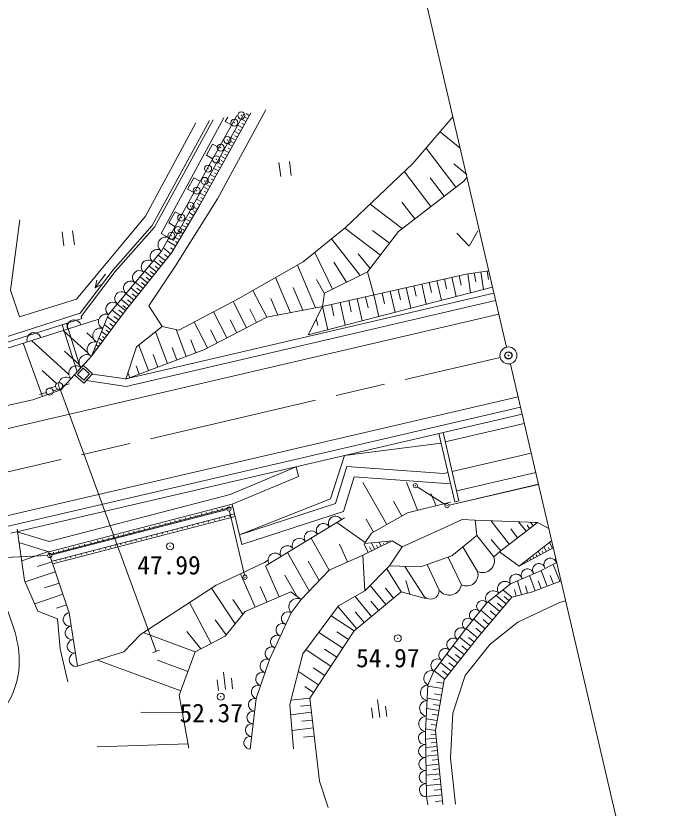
# Model space of a CAD drawing. Units: millimetres, scale not verified. Extents: x 40000 to 680000, y 20000 to 380000.
# Drawn here: x 499482 to 546398, y 255472 to 311563 of the extents above; entities that cross this region are included whole.
import ezdxf
from ezdxf.enums import TextEntityAlignment as Align

# ---------------------------------------------------------------- set-up
doc = ezdxf.new("R2010")
doc.units = ezdxf.units.MM
doc.header["$LTSCALE"] = 1000
doc.header["$PDMODE"] = 32
doc.header["$PDSIZE"] = 500
doc.linetypes.add('CHAIN', pattern=[18.5, 12, -1.5, 3.5, -1.5])
doc.layers.add('M-BGD', color=7, linetype='Continuous', lineweight=13)
doc.layers.add('M-BMK', color=2, linetype='CHAIN', lineweight=13)
doc.layers.add('M-OTRS', color=6, linetype='Continuous')
doc.styles.add('ＭＳ ゴシック', font='')
doc.styles.get('ＭＳ ゴシック').set_extended_font_data('MS Gothic')

msp = doc.modelspace()

# ---------------------------------------------------------------- linework, layer by layer
at = {"layer": 'M-BGD'}
for p, q in [((534185, 288112), (523180, 335333)), ((515613, 304614), (510641, 295663)), ((516094, 304703), (512437, 298085)), ((517153, 304900), (513741, 298607)), ((515992, 304518), (515767, 304642)), ((509114, 296720), (513184, 304162)), ((509279, 296604), (513437, 304209)), ((514188, 304349), (509767, 296152)), ((515102, 304519), (510292, 295858)), ((514465, 304400), (514289, 304084)), ((514289, 304084), (514726, 303841)), ((515750, 304081), (515418, 304264)), ((515871, 304299), (515705, 304391)), ((527571, 301099), (530387, 304410)), ((512201, 303980), (508642, 297385)), ((515508, 303643), (515175, 303827)), ((515387, 303424), (515221, 303516)), ((515629, 303862), (515463, 303954)), ((515024, 302768), (514690, 302952)), ((515266, 303205), (514933, 303390)), ((515145, 302987), (514978, 303079)), ((530903, 302193), (529497, 303363)), ((513402, 302487), (512959, 301689)), ((513839, 302244), (513402, 302487)), ((514782, 302330), (514447, 302515)), ((514903, 302549), (514736, 302641)), ((514541, 301892), (514204, 302078)), ((514662, 302111), (514494, 302204)), ((530611, 299428), (528497, 302187)), ((512959, 301689), (513396, 301446)), ((514299, 301455), (513962, 301641)), ((514178, 301236), (514009, 301329)), ((514420, 301674), (514251, 301767)), ((518839, 301263), (518960, 300270)), ((513815, 300580), (513476, 300767)), ((514057, 301017), (513719, 301204)), ((513936, 300798), (513767, 300892)), ((518095, 301172), (518216, 300179)), ((522805, 296590), (527571, 301099)), ((531387, 300329), (530463, 301098)), ((512072, 300092), (511628, 299294)), ((512509, 299849), (512072, 300092)), ((513573, 300142), (513233, 300330)), ((513694, 300361), (513524, 300455)), ((528841, 298072), (526962, 300523)), ((529776, 298788), (528776, 300093)), ((531172, 299858), (531387, 300117)), ((513332, 299704), (512990, 299893)), ((513211, 299485), (513040, 299580)), ((513452, 299923), (513282, 300017)), ((526539, 296307), (531172, 299858)), ((511628, 299294), (512065, 299051)), ((512848, 298829), (512505, 299019)), ((513090, 299267), (512748, 299456)), ((512969, 299048), (512798, 299142)), ((513741, 298607), (510785, 293864)), ((512606, 298391), (512262, 298581)), ((512727, 298610), (512555, 298705)), ((512437, 298085), (510506, 294818)), ((512310, 297870), (511976, 298067)), ((512485, 298173), (512313, 298268)), ((526815, 296519), (524546, 298238)), ((527701, 297198), (526792, 298383)), ((508642, 297385), (503764, 291502)), ((510741, 297697), (510298, 296899)), ((511179, 297454), (510741, 297697)), ((512055, 297439), (511733, 297630)), ((511928, 297224), (511770, 297318)), ((512182, 297655), (512019, 297751)), ((499098, 292152), (499775, 297131)), ((510298, 296899), (510735, 296656)), ((511546, 296579), (511248, 296755)), ((511801, 297009), (511491, 297192)), ((511673, 296794), (511521, 296884)), ((502753, 296262), (502874, 295270)), ((503498, 296353), (503619, 295361)), ((506361, 293583), (509114, 296720)), ((506516, 293456), (509279, 296604)), ((511292, 296148), (511005, 296318)), ((511419, 296363), (511273, 296450)), ((519813, 294148), (522805, 296590)), ((525266, 294628), (522743, 296540)), ((524361, 293433), (526539, 296307)), ((525902, 295467), (524713, 296369)), ((530681, 296166), (531546, 295264)), ((531546, 295264), (532170, 296347)), ((510292, 295858), (509767, 296152)), ((510292, 295858), (509794, 294897)), ((510783, 295287), (510181, 295643)), ((510292, 295858), (510641, 295663)), ((511037, 295718), (510762, 295880)), ((511164, 295933), (511024, 296016)), ((523832, 293174), (521818, 295784)), ((510429, 294722), (509914, 295130)), ((510619, 295011), (510417, 295130)), ((510910, 295503), (510775, 295582)), ((509794, 294897), (506030, 290421)), ((510506, 294818), (507247, 290712)), ((510042, 294235), (509559, 294618)), ((510236, 294479), (509997, 294668)), ((521891, 292223), (520624, 294810)), ((524549, 293682), (523701, 294714)), ((509732, 293843), (509237, 294235)), ((509887, 294039), (509643, 294233)), ((515210, 291532), (519813, 294148)), ((522861, 292699), (521983, 294124)), ((504032, 290506), (506361, 293583)), ((504106, 290272), (506516, 293456)), ((509110, 293060), (508594, 293470)), ((510785, 293864), (508886, 291029)), ((509421, 293452), (508915, 293853)), ((509265, 293256), (509010, 293458)), ((509576, 293647), (509326, 293846)), ((520672, 290893), (519401, 293914)), ((521304, 291935), (524361, 293433)), ((524361, 293433), (524814, 291813)), ((532924, 293521), (531331, 293286)), ((531911, 293372), (532007, 292721)), ((532380, 293441), (532564, 292190)), ((532814, 293504), (532903, 292902)), ((505093, 292312), (505823, 293264)), ((505093, 292312), (505199, 292861)), ((508796, 292664), (508268, 293083)), ((508953, 292862), (508692, 293069)), ((518904, 290547), (517857, 293036)), ((521280, 291925), (520752, 292904)), ((531331, 293286), (521183, 290992)), ((529265, 292819), (529582, 291418)), ((529790, 292938), (529947, 292246)), ((530316, 293057), (530625, 291688)), ((530829, 293173), (530982, 292496)), ((531442, 293303), (531641, 291951)), ((505093, 292312), (505595, 292556)), ((508161, 291865), (507611, 292301)), ((508482, 292269), (507943, 292696)), ((508322, 292067), (508049, 292283)), ((508639, 292467), (508372, 292678)), ((519788, 290720), (519105, 292343)), ((527088, 292327), (527420, 290859)), ((533197, 292353), (527422, 290860)), ((527638, 292452), (527802, 291726)), ((528189, 292576), (528513, 291142)), ((528727, 292698), (528887, 291989)), ((499736, 290250), (499098, 292152)), ((507834, 291452), (507272, 291898)), ((507998, 291659), (507720, 291879)), ((533296, 291924), (510332, 286573)), ((517227, 290220), (516246, 292120)), ((521183, 290992), (521304, 291935)), ((524217, 291678), (524393, 290900)), ((524808, 291812), (525155, 290274)), ((525384, 291942), (525556, 291182)), ((525961, 292072), (526301, 290570)), ((526524, 292200), (526692, 291457)), ((503764, 291502), (499736, 290250)), ((507247, 290712), (506650, 291157)), ((507500, 291031), (506926, 291486)), ((533414, 291418), (507293, 285331)), ((507667, 291242), (507383, 291467)), ((511014, 289311), (515210, 291532)), ((515802, 289484), (514844, 291338)), ((518020, 290375), (517520, 291562)), ((521801, 291132), (521985, 290317)), ((522419, 291272), (522783, 289661)), ((523023, 291408), (523203, 290612)), ((523627, 291545), (523983, 289971)), ((507247, 290712), (504827, 287466)), ((506913, 290265), (506290, 290729)), ((507080, 290489), (506775, 290716)), ((507329, 290816), (507039, 291046)), ((509825, 289574), (508886, 291029)), ((514411, 288766), (513461, 290606)), ((516514, 289852), (516031, 290788)), ((517227, 290220), (521183, 290992)), ((521183, 290992), (520167, 288985)), ((527422, 290860), (520167, 288985)), ((521183, 290992), (521556, 289344)), ((533641, 290444), (429629, 266205)), ((487977, 285409), (504032, 290506)), ((504153, 290125), (488022, 285003)), ((505357, 290092), (496492, 287287)), ((504153, 290125), (504106, 290272)), ((506030, 290421), (504827, 287466)), ((506564, 289797), (505960, 290248)), ((506739, 290031), (506420, 290268)), ((512773, 287920), (517227, 290220)), ((515106, 289125), (514630, 290048)), ((520734, 290105), (520838, 289645)), ((503823, 286364), (502768, 289685)), ((504056, 286620), (503054, 289776)), ((506226, 289344), (505739, 289707)), ((506395, 289571), (506123, 289774)), ((508024, 288137), (509825, 289574)), ((509825, 289574), (511014, 289311)), ((513031, 288054), (512089, 289879)), ((504601, 287671), (502824, 289291)), ((504980, 288698), (504502, 289133)), ((505928, 288943), (505545, 289228)), ((506077, 289143), (505860, 289305)), ((510200, 286948), (509351, 289195)), ((511534, 287452), (510815, 289355)), ((513721, 288410), (513248, 289326)), ((501358, 284614), (500004, 288387)), ((503234, 286174), (500597, 288576)), ((505629, 288542), (505350, 288750)), ((505479, 288342), (505366, 288426)), ((505778, 288742), (505613, 288866)), ((512208, 287707), (511856, 288638)), ((503985, 286861), (502928, 287824)), ((505031, 287740), (504960, 287793)), ((505181, 287941), (505119, 287987)), ((505330, 288141), (505155, 288272)), ((507251, 285833), (508024, 288137)), ((512773, 287920), (507251, 285833)), ((508866, 286444), (508179, 288260)), ((510867, 287200), (510530, 288094)), ((504827, 287466), (502652, 285079)), ((504882, 287540), (504872, 287547)), ((509533, 286696), (509198, 287581)), ((504243, 286825), (503636, 286159)), ((504908, 286218), (504243, 286825)), ((508205, 286194), (507985, 286778)), ((546398, 235706), (534468, 286898)), ((502354, 285530), (501342, 286452)), ((503636, 286159), (504302, 285553)), ((504252, 286613), (503848, 286169)), ((503848, 286169), (504292, 285765)), ((504696, 286209), (504252, 286613)), ((504292, 285765), (504696, 286209)), ((504302, 285553), (504908, 286218)), ((504895, 286204), (507270, 285859)), ((510332, 286573), (507270, 285859)), ((507544, 285944), (507409, 286303)), ((502787, 285399), (503275, 285509)), ((507293, 285331), (504472, 285740)), ((507311, 285856), (507297, 285892)), ((500680, 284371), (502652, 285079)), ((502294, 285318), (501807, 285202)), ((502111, 285022), (502595, 285146)), ((509402, 266572), (502626, 285128)), ((535003, 284601), (414901, 256612)), ((501630, 284886), (501146, 284761)), ((535173, 283870), (415071, 255881)), ((500680, 284371), (495244, 283168)), ((535291, 283364), (499131, 274937)), ((535446, 282702), (529855, 281399)), ((529408, 281993), (530534, 277162)), ((529700, 282061), (530826, 277230)), ((522717, 280433), (529569, 281300)), ((535936, 280598), (530345, 279295)), ((522717, 280433), (521730, 277371)), ((514633, 277671), (519308, 279639)), ((519308, 279639), (519467, 278957)), ((522095, 277030), (522898, 279654)), ((522898, 279654), (529760, 279159)), ((514792, 276989), (519467, 278957)), ((522658, 276477), (523404, 278916)), ((523404, 278916), (530230, 278423)), ((530053, 279227), (529760, 279159)), ((536254, 279235), (530663, 277932)), ((525732, 275553), (524034, 278525)), ((527903, 276560), (527105, 278541)), ((527866, 278221), (529852, 276969)), ((527871, 278223), (529857, 276970)), ((530125, 276923), (536449, 278396)), ((530130, 276924), (536449, 278397)), ((501834, 274350), (514633, 277671)), ((529207, 276882), (528837, 277758)), ((515298, 274818), (521730, 277371)), ((526784, 276154), (526188, 277198)), ((530232, 277135), (527182, 276382)), ((530534, 277162), (530826, 277230)), ((501817, 273622), (514792, 276989)), ((501882, 273433), (514837, 276794)), ((502023, 273395), (514416, 276612)), ((502028, 273397), (514420, 276614)), ((513753, 276512), (513728, 276609)), ((514100, 276603), (514075, 276699)), ((514454, 276694), (514429, 276791)), ((514792, 276989), (515457, 274133)), ((515298, 274818), (522095, 277030)), ((502043, 272958), (514951, 276307)), ((502108, 272768), (514996, 276112)), ((511473, 275921), (511448, 276018)), ((511862, 276022), (511837, 276119)), ((512228, 276117), (512203, 276214)), ((512639, 276224), (512614, 276320)), ((512969, 276309), (512944, 276406)), ((513373, 276414), (513348, 276511)), ((513903, 275932), (513878, 276028)), ((514251, 276022), (514226, 276119)), ((514605, 276114), (514580, 276211)), ((514595, 276504), (515653, 271963)), ((514600, 276505), (515657, 271964)), ((515457, 274133), (522658, 276477)), ((517197, 272648), (522717, 276024)), ((527182, 276382), (524645, 274932)), ((509328, 275364), (509303, 275461)), ((509693, 275459), (509668, 275556)), ((510069, 275557), (510043, 275653)), ((510430, 275650), (510405, 275747)), ((510755, 275735), (510729, 275831)), ((511104, 275825), (511079, 275922)), ((511624, 275340), (511599, 275437)), ((512013, 275441), (511987, 275538)), ((512379, 275536), (512354, 275633)), ((512790, 275643), (512765, 275740)), ((513120, 275728), (513094, 275825)), ((513524, 275833), (513498, 275930)), ((524180, 274277), (522183, 275696)), ((524783, 275011), (524259, 275928)), ((526818, 273969), (530034, 275435)), ((530034, 275435), (531059, 275900)), ((531059, 275900), (531979, 275869)), ((536375, 275701), (531979, 275869)), ((531979, 275869), (532088, 274784)), ((534378, 274153), (533081, 275827)), ((536375, 275701), (533701, 273628)), ((535568, 275075), (535044, 275752)), ((535822, 275272), (535642, 275504)), ((536076, 275468), (535881, 275720)), ((536273, 275622), (536240, 275664)), ((536375, 275701), (537175, 275281)), ((500093, 271589), (499579, 275218)), ((501834, 274350), (499582, 275042)), ((507115, 274790), (507090, 274887)), ((507499, 274890), (507474, 274987)), ((507846, 274980), (507821, 275077)), ((508208, 275074), (508182, 275171)), ((508580, 275170), (508555, 275267)), ((508957, 275268), (508931, 275365)), ((509479, 274784), (509454, 274881)), ((509844, 274878), (509818, 274975)), ((510219, 274976), (510194, 275073)), ((510581, 275070), (510556, 275166)), ((510905, 275154), (510880, 275251)), ((511254, 275244), (511229, 275341)), ((524645, 274932), (524138, 274218)), ((534972, 274613), (534488, 275237)), ((504816, 274194), (504791, 274291)), ((505273, 274312), (505248, 274409)), ((505667, 274415), (505642, 274511)), ((506046, 274513), (506021, 274610)), ((506397, 274604), (506372, 274701)), ((506755, 274697), (506730, 274794)), ((507266, 274210), (507240, 274306)), ((507650, 274309), (507625, 274406)), ((507996, 274399), (507971, 274496)), ((508358, 274493), (508333, 274590)), ((508731, 274590), (508706, 274687)), ((509107, 274687), (509082, 274784)), ((521644, 272314), (520361, 274582)), ((526095, 274408), (524030, 273390)), ((524138, 274218), (526095, 274408)), ((525310, 274021), (525164, 274317)), ((525758, 274242), (525696, 274369)), ((525983, 274352), (525972, 274374)), ((526095, 274408), (526818, 273969)), ((532088, 274784), (530311, 273329)), ((532088, 274784), (533292, 273273)), ((533793, 273699), (533104, 274480)), ((535083, 272608), (537380, 274402)), ((501817, 273622), (499690, 274276)), ((502864, 273687), (502839, 273784)), ((503225, 273781), (503200, 273878)), ((503585, 273875), (503560, 273971)), ((503986, 273979), (503961, 274075)), ((504356, 274074), (504330, 274171)), ((505424, 273732), (505398, 273828)), ((505818, 273834), (505793, 273931)), ((506197, 273932), (506172, 274029)), ((506548, 274023), (506523, 274120)), ((506906, 274116), (506881, 274213)), ((522950, 272903), (522373, 274167)), ((524413, 273579), (524130, 274153)), ((524637, 273689), (524501, 273965)), ((524861, 273800), (524632, 274266)), ((525086, 273910), (524992, 274101)), ((525534, 274131), (525482, 274237)), ((525918, 272624), (526818, 273969)), ((532140, 272232), (531092, 273968)), ((537495, 273907), (535083, 272608)), ((537008, 273645), (536831, 273973)), ((537228, 273763), (537130, 273946)), ((537448, 273882), (537231, 274285)), ((497678, 273176), (501728, 273351)), ((497684, 273177), (501733, 273353)), ((501788, 273630), (499895, 272986)), ((503262, 269299), (501788, 273630)), ((502172, 273508), (502147, 273605)), ((502517, 273597), (502492, 273694)), ((503015, 273107), (502990, 273203)), ((503376, 273200), (503351, 273297)), ((503736, 273294), (503711, 273391)), ((504137, 273398), (504112, 273495)), ((504506, 273494), (504481, 273590)), ((504967, 273613), (504941, 273710)), ((520229, 270846), (518692, 273562)), ((521644, 272314), (524030, 273390)), ((524030, 273390), (524172, 270857)), ((530311, 273329), (528093, 272558)), ((530995, 271292), (530061, 273242)), ((533701, 273628), (533294, 273268)), ((535083, 272608), (533701, 273628)), ((536128, 273171), (536032, 273349)), ((536348, 273289), (536290, 273397)), ((536568, 273408), (536431, 273661)), ((536788, 273526), (536710, 273672)), ((502030, 272920), (501016, 272575)), ((502323, 272927), (502298, 273024)), ((502668, 273017), (502643, 273113)), ((517066, 272861), (513658, 271267)), ((517066, 272861), (517323, 273018)), ((518101, 270422), (517150, 272630)), ((520936, 271580), (520160, 272953)), ((524172, 270857), (525918, 272624)), ((528093, 272558), (525918, 272624)), ((529432, 270901), (528583, 272728)), ((535247, 272697), (535232, 272725)), ((535467, 272815), (535449, 272848)), ((535687, 272934), (535632, 273037)), ((535907, 273052), (535870, 273123)), ((536533, 272254), (537741, 272851)), ((537958, 271530), (537499, 272731)), ((502271, 272210), (500138, 271485)), ((516401, 269689), (515375, 272070)), ((519654, 270249), (521644, 272314)), ((526740, 270789), (525719, 272424)), ((528358, 270450), (527005, 272591)), ((534478, 271359), (536533, 272254)), ((537058, 271186), (536631, 272302)), ((501041, 269413), (500093, 271589)), ((519346, 270473), (518497, 271974)), ((527349, 270620), (527067, 271589)), ((535238, 270576), (534976, 271576)), ((536221, 270865), (535810, 271939)), ((538042, 271562), (535960, 270766)), ((536639, 271026), (536430, 271572)), ((537508, 271358), (537286, 271937)), ((502544, 271410), (501510, 271059)), ((513658, 271267), (508290, 267775)), ((514987, 268512), (513318, 271046)), ((517251, 270055), (516769, 271174)), ((525654, 269886), (524537, 271227)), ((526197, 270338), (525617, 271035)), ((532802, 270010), (534478, 271359)), ((534559, 270398), (533938, 270924)), ((534873, 270480), (534748, 270958)), ((535667, 270689), (535527, 271222)), ((502816, 270611), (500815, 269930)), ((518927, 270777), (515695, 269385)), ((518927, 270777), (519654, 270249)), ((524172, 270857), (522293, 269788)), ((526740, 270789), (523411, 268018)), ((524648, 269048), (523473, 270459)), ((528450, 270314), (526740, 270789)), ((534559, 270398), (532138, 267541)), ((534164, 269932), (533454, 270534)), ((534362, 270165), (534029, 270447)), ((535960, 270766), (534559, 270398)), ((503071, 269860), (502366, 269621)), ((513287, 267122), (511766, 270036)), ((515543, 269197), (514832, 270240)), ((518957, 269303), (519654, 270249)), ((525151, 269467), (524601, 270128)), ((528517, 270336), (528450, 270314)), ((531295, 268133), (532802, 270010)), ((533713, 269399), (532899, 270088)), ((533938, 269665), (533557, 269988)), ((534989, 268630), (537879, 270018)), ((537879, 270018), (538371, 270150)), ((502429, 268876), (501041, 269413)), ((503831, 265514), (503262, 269299)), ((515695, 269385), (514279, 267640)), ((517414, 265994), (518957, 269303)), ((522293, 269788), (519790, 266390)), ((523590, 268167), (522268, 269754)), ((524119, 268607), (523492, 269360)), ((533196, 268789), (532378, 269482)), ((533454, 269094), (533041, 269444)), ((502606, 266748), (502429, 268876)), ((514360, 267740), (513577, 268807)), ((523411, 268018), (521780, 269091)), ((532676, 268176), (531875, 268855)), ((532936, 268483), (532531, 268826)), ((529057, 265181), (531295, 268133)), ((532138, 267541), (531333, 268180)), ((532422, 267876), (532025, 268212)), ((533029, 267086), (534989, 268630)), ((508290, 267775), (507119, 266534)), ((512167, 266537), (508486, 267903)), ((512564, 266745), (511568, 267982)), ((514279, 267640), (512167, 266537)), ((523411, 268018), (520285, 263269)), ((522605, 266794), (520910, 267911)), ((523008, 267406), (522176, 267953)), ((531659, 266937), (530866, 267566)), ((532138, 267541), (529767, 264551)), ((531260, 264860), (533029, 267086)), ((531898, 267239), (531498, 267556)), ((503147, 264413), (502606, 266748)), ((507119, 266534), (503831, 265514)), ((509168, 266486), (509637, 266657)), ((512167, 266537), (511029, 263471)), ((521768, 265523), (520006, 266683)), ((522187, 266159), (521322, 266728)), ((531187, 266342), (530407, 266961)), ((531423, 266640), (531030, 266952)), ((511143, 263777), (505264, 265958)), ((511655, 265157), (509494, 265959)), ((516491, 263230), (517414, 265994)), ((519790, 266390), (518860, 262810)), ((530723, 265757), (529955, 266365)), ((530955, 266049), (530568, 266356)), ((521333, 264862), (520505, 265407)), ((530266, 265181), (529511, 265780)), ((530495, 265469), (530114, 265771)), ((514168, 265105), (514319, 263864)), ((520898, 264201), (519466, 265143)), ((528634, 264190), (529057, 265181)), ((529817, 264614), (529074, 265203)), ((530042, 264897), (529667, 265194)), ((530384, 262195), (531260, 264860)), ((513732, 264548), (513823, 263803)), ((514725, 264669), (514816, 263924)), ((529767, 264551), (529168, 260963)), ((529727, 264312), (529229, 264395)), ((520545, 263664), (519920, 264075)), ((528446, 260891), (528634, 264190)), ((529664, 263932), (528630, 264105)), ((511029, 263471), (511727, 259728)), ((516058, 259646), (516491, 263230)), ((520285, 263269), (518939, 263114)), ((520285, 263269), (520961, 257391)), ((525071, 263138), (525223, 261897)), ((529524, 263095), (528581, 263253)), ((529588, 263480), (529096, 263563)), ((518860, 262810), (519115, 259673)), ((520343, 262764), (519610, 262680)), ((524636, 262581), (524727, 261836)), ((525628, 262702), (525719, 261958)), ((529406, 262388), (528540, 262532)), ((529465, 262742), (529013, 262817)), ((511264, 262212), (508326, 262266)), ((520401, 262260), (518919, 262089)), ((529352, 262063), (528936, 262132)), ((530226, 258999), (530384, 262195)), ((520465, 261704), (519714, 261618)), ((529287, 261673), (528498, 261804)), ((529231, 261339), (528849, 261402)), ((520529, 261149), (519010, 260974)), ((528537, 256289), (528446, 260891)), ((529168, 260963), (528457, 261081)), ((529168, 260963), (529695, 255740)), ((520594, 260579), (519825, 260490)), ((529223, 260421), (528457, 260344)), ((529196, 260692), (528824, 260654)), ((511669, 260036), (505227, 259808)), ((529281, 259847), (528468, 259765)), ((529252, 260134), (528857, 260094)), ((529343, 259237), (528480, 259150)), ((529312, 259542), (528893, 259500)), ((529408, 258591), (528493, 258498)), ((529375, 258914), (528931, 258869)), ((530575, 255765), (530226, 258999)), ((529442, 258248), (528971, 258200)), ((529477, 257905), (528507, 257807)), ((529514, 257541), (529014, 257490)), ((520961, 257391), (521574, 255507)), ((529550, 257177), (528521, 257073)), ((529628, 256405), (528537, 256295)), ((529589, 256791), (529059, 256738)), ((528631, 255710), (528537, 256289)), ((529670, 255996), (529136, 255942))]:
    msp.add_line(p, q, dxfattribs=at)
for centre, radius in [((534322, 287523), 600), ((502540, 285363), 250), ((501868, 284960), 250), ((527739, 278301), 150), ((527739, 278301), 6), ((514561, 276650), 150), ((514561, 276650), 6), ((529979, 276889), 150), ((529979, 276889), 6), ((501878, 273358), 150), ((501878, 273358), 6), ((515687, 271816), 150), ((515687, 271816), 6)]:
    msp.add_circle(centre, radius, dxfattribs=at)
for centre, radius, start, end in [((510080, 295358), 542, 67.084, 238.0956), ((509471, 294532), 488, 48.4809, 231.4123), ((508843, 293786), 488, 48.4809, 231.4115), ((508216, 293040), 488, 48.4813, 231.4119), ((507589, 292294), 488, 48.4813, 231.4119), ((506962, 291548), 488, 48.4807, 231.4121), ((506334, 290802), 488, 48.4809, 231.4123), ((503611, 289542), 498, 17.3042, 197.8126), ((505860, 289916), 533, 71.3652, 244.3132), ((505459, 288931), 533, 71.3653, 244.3139), ((500763, 288641), 498, 17.3045, 197.8122), ((505058, 287946), 533, 71.3649, 244.3135), ((504494, 287041), 540, 51.8825, 223.4546), ((503769, 286246), 540, 51.8825, 223.4546), ((503044, 285450), 540, 51.8823, 223.4544), ((522090, 275640), 500, 31.4473, 211.4473), ((521237, 275118), 500, 31.4473, 211.4473), ((520383, 274597), 500, 31.4473, 211.4473), ((519530, 274075), 500, 31.4473, 211.4473), ((518677, 273553), 500, 31.4473, 211.4473), ((517824, 273032), 500, 31.4473, 211.4473), ((532499, 272993), 841, 244.6981, 19.4584), ((537282, 272718), 448, 18.2607, 211.5574), ((538090, 273093), 448, 164.7138, 211.5574), ((536475, 272343), 448, 18.2605, 211.5575), ((531371, 272001), 802, 241.9984, 16.7587), ((535668, 271968), 448, 18.2612, 211.5575), ((534084, 270991), 539, 43.0137, 214.6549), ((534860, 271594), 448, 18.2608, 211.5571), ((530132, 271422), 872, 216.6673, 351.4276), ((528801, 270900), 631, 225.3975, 0.1577), ((533246, 270317), 539, 43.0138, 214.6552), ((519382, 269719), 595, 62.8337, 224.4071), ((532482, 269753), 411, 38.7318, 243.7391), ((503312, 268822), 479, 96.0189, 281.0647), ((518726, 268907), 458, 59.773, 250.231), ((531979, 269127), 411, 38.7317, 243.7382), ((531477, 268501), 411, 38.7322, 243.7387), ((503454, 267876), 479, 96.0189, 281.0647), ((518341, 268080), 458, 59.7736, 250.2307), ((530987, 267785), 464, 48.4327, 237.2288), ((517955, 267252), 458, 59.7733, 250.231), ((503596, 266930), 479, 96.0186, 281.065), ((530427, 267047), 464, 48.4321, 237.229), ((503739, 265984), 479, 96.0189, 281.0647), ((517569, 266425), 458, 59.7734, 250.2304), ((529868, 266309), 464, 48.4327, 237.2288), ((517247, 265538), 486, 69.8554, 253.183), ((529308, 265571), 464, 48.4327, 237.2288), ((516939, 264617), 486, 69.8551, 253.183), ((528883, 264669), 540, 71.1967, 242.6311), ((516631, 263695), 486, 69.8554, 253.183), ((528656, 263637), 553, 92.2633, 261.2087), ((516390, 262788), 454, 77.2559, 268.9912), ((528594, 262537), 553, 92.2631, 261.2088), ((516282, 261892), 454, 77.256, 268.9905), ((528531, 261437), 553, 92.2628, 261.2087), ((516174, 260996), 454, 77.2562, 268.991), ((528417, 260430), 462, 86.3857, 275.8653), ((516066, 260100), 454, 77.256, 268.9905), ((528435, 259509), 462, 86.3857, 275.8653), ((528453, 258589), 462, 86.386, 275.865), ((528471, 257669), 462, 86.3851, 275.8659), ((528489, 256748), 462, 86.3851, 275.8652)]:
    msp.add_arc(centre, radius, start, end, dxfattribs=at)
msp.add_open_spline([(464361, 265435), (464848, 264976), (465359, 264540), (465822, 264057), (466640, 263202), (467372, 262271), (468140, 261372), (468599, 260835), (468935, 260167), (469508, 259754), (470236, 259229), (471130, 258937), (472009, 258753), (473180, 258508), (474401, 258702), (475595, 258637), (476313, 258597), (477051, 258652), (477746, 258470), (479033, 258132), (480106, 257216), (481365, 256785), (482406, 256429), (483485, 256112), (484584, 256052), (486048, 255971), (487528, 256208), (488953, 256552), (490183, 256848), (491383, 257302), (492505, 257886), (493981, 258654), (495343, 259644), (496625, 260704), (497482, 261413), (498440, 262091), (498993, 263056), (499481, 263908), (499732, 264926), (499727, 265908), (499718, 267450), (499113, 268950), (498526, 270377), (498009, 271633), (497181, 272738), (496509, 273918)], degree=3, knots=[0, 0, 0, 0, 1, 1, 1, 2, 2, 2, 3, 3, 3, 4, 4, 4, 5, 5, 5, 6, 6, 6, 7, 7, 7, 8, 8, 8, 9, 9, 9, 10, 10, 10, 11, 11, 11, 12, 12, 12, 13, 13, 13, 14, 14, 14, 15, 15, 15, 15], dxfattribs=at)
for p in [(515431, 304509), (514937, 303998), (514447, 302764), (513967, 302231), (513653, 301398), (513081, 300747), (512843, 299877), (512275, 299190), (511851, 298095), (511181, 297278), (510484, 295995), (510945, 296396), (510394, 274007), (526498, 267498), (513976, 263363)]:
    msp.add_point(p, dxfattribs=at)
at = {"layer": 'M-BMK'}
msp.add_line((436932, 264826), (533734, 287386), dxfattribs=at)
at = {"layer": 'M-OTRS'}
msp.add_point((534322, 287523), dxfattribs=at)

# ---------------------------------------------------------------- texts
at = {"layer": 'M-BGD', "style": 'ＭＳ ゴシック'}
for s, p in [('47.99', (508069, 271623)), ('54.97', (523547, 265048)), ('52.37', (511058, 261153))]:
    msp.add_text(s, height=1320, dxfattribs=at).set_placement(p, align=Align.BOTTOM_LEFT)

doc.saveas('drawing.dxf')
